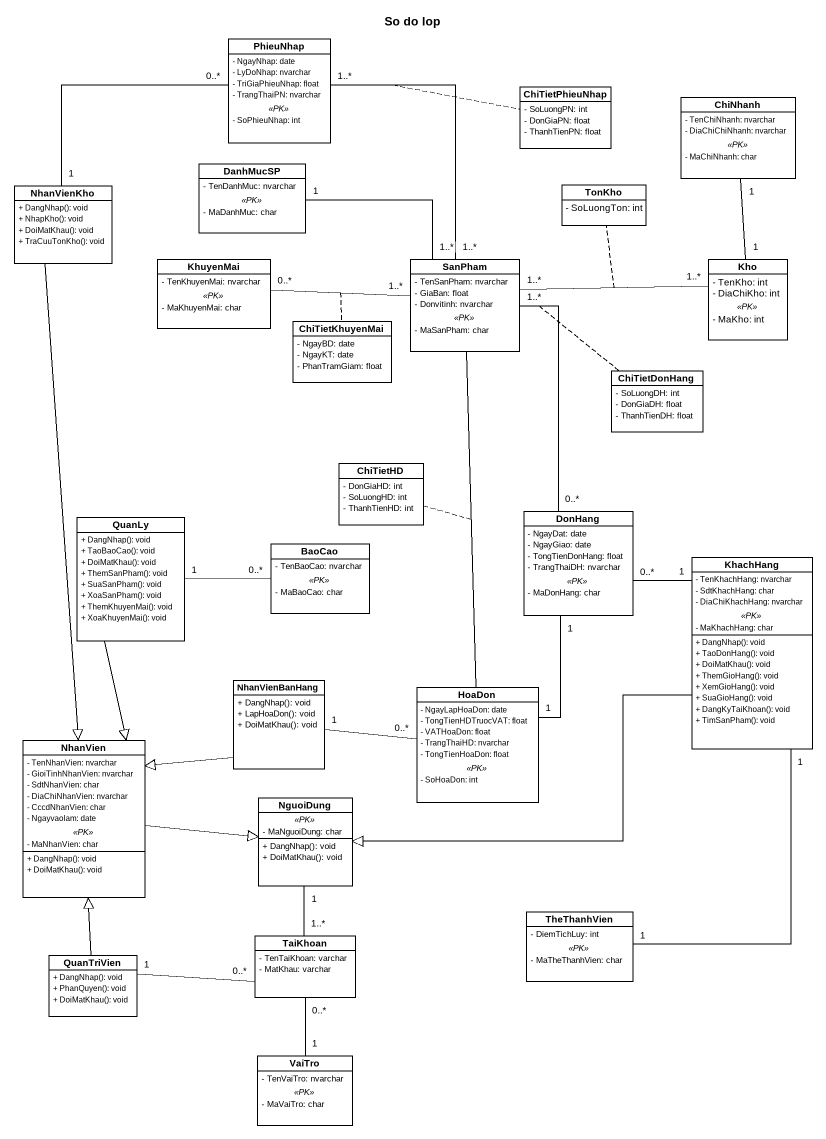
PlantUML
@startuml
title So do lop
hide circle
hide empty members
skinparam classAttributeIconSize 0
class PhieuNhap {
  - NgayNhap: date
  - LyDoNhap: nvarchar
  - TriGiaPhieuNhap: float
  - TrangThaiPN: nvarchar
  .. <<PK>> ..
  - SoPhieuNhap: int
}
class ChiTietPhieuNhap {
  - SoLuongPN: int
  - DonGiaPN: float
  - ThanhTienPN: float
}
class ChiNhanh {
  - TenChiNhanh: nvarchar
  - DiaChiChiNhanh: nvarchar
  .. <<PK>> ..
  - MaChiNhanh: char
}
class DanhMucSP {
  - TenDanhMuc: nvarchar
  .. <<PK>> ..
  - MaDanhMuc: char
}
class NhanVienKho {
  + DangNhap(): void
  + NhapKho(): void
  + DoiMatKhau(): void
  + TraCuuTonKho(): void
}
class TonKho {
  - SoLuongTon: int
}
class KhuyenMai {
  - TenKhuyenMai: nvarchar
  .. <<PK>> ..
  - MaKhuyenMai: char
}
class SanPham {
  - TenSanPham: nvarchar
  - GiaBan: float
  - Donvitinh: nvarchar
  .. <<PK>> ..
  - MaSanPham: char
}
class Kho {
  - TenKho: int
  - DiaChiKho: int
  .. <<PK>> ..
  - MaKho: int
}
class ChiTietKhuyenMai {
  - NgayBD: date
  - NgayKT: date
  - PhanTramGiam: float
}
class ChiTietDonHang {
  - SoLuongDH: int
  - DonGiaDH: float
  - ThanhTienDH: float
}
class ChiTietHD {
  - DonGiaHD: int
  - SoLuongHD: int
  - ThanhTienHD: int
}
class QuanLy {
  + DangNhap(): void
  + TaoBaoCao(): void
  + DoiMatKhau(): void
  + ThemSanPham(): void
  + SuaSanPham(): void
  + XoaSanPham(): void
  + ThemKhuyenMai(): void
  + XoaKhuyenMai(): void
}
class DonHang {
  - NgayDat: date
  - NgayGiao: date
  - TongTienDonHang: float
  - TrangThaiDH: nvarchar
  .. <<PK>> ..
  - MaDonHang: char
}
class BaoCao {
  - TenBaoCao: nvarchar
  .. <<PK>> ..
  - MaBaoCao: char
}
class KhachHang {
  - TenKhachHang: nvarchar
  - SdtKhachHang: char
  - DiaChiKhachHang: nvarchar
  .. <<PK>> ..
  - MaKhachHang: char
  --
  + DangNhap(): void
  + TaoDonHang(): void
  + DoiMatKhau(): void
  + ThemGioHang(): void
  + XemGioHang(): void
  + SuaGioHang(): void
  + DangKyTaiKhoan(): void
  + TimSanPham(): void
}
class NhanVienBanHang {
  + DangNhap(): void
  + LapHoaDon(): void
  + DoiMatKhau(): void
}
class HoaDon {
  - NgayLapHoaDon: date
  - TongTienHDTruocVAT: float
  - VATHoaDon: float
  - TrangThaiHD: nvarchar
  - TongTienHoaDon: float
  .. <<PK>> ..
  - SoHoaDon: int
}
class NhanVien {
  - TenNhanVien: nvarchar
  - GioiTinhNhanVien: nvarchar
  - SdtNhanVien: char
  - DiaChiNhanVien: nvarchar
  - CccdNhanVien: char
  - Ngayvaolam: date
  .. <<PK>> ..
  - MaNhanVien: char
  --
  + DangNhap(): void
  + DoiMatKhau(): void
}
class NguoiDung {
  .. <<PK>> ..
  - MaNguoiDung: char
  --
  + DangNhap(): void
  + DoiMatKhau(): void
}
class TheThanhVien {
  - DiemTichLuy: int
  .. <<PK>> ..
  - MaTheThanhVien: char
}
class QuanTriVien {
  + DangNhap(): void
  + PhanQuyen(): void
  + DoiMatKhau(): void
}
class TaiKhoan {
  - TenTaiKhoan: varchar
  - MatKhau: varchar
}
class VaiTro {
  - TenVaiTro: nvarchar
  .. <<PK>> ..
  - MaVaiTro: char
}
PhieuNhap "1..*" -- "1..*" SanPham
(PhieuNhap, SanPham) .. ChiTietPhieuNhap
DanhMucSP "1" -right- "1..*" SanPham
NhanVienKho "1" -up- "0..*" PhieuNhap
NhanVienKho --|> NhanVien
KhuyenMai "0..*" -right- "1..*" SanPham
(KhuyenMai, SanPham) .. ChiTietKhuyenMai
SanPham "1..*" -right- "1..*" Kho
(SanPham, Kho) .. TonKho
SanPham "1..*" -- "0..*" DonHang
(SanPham, DonHang) .. ChiTietDonHang
SanPham -- HoaDon
(SanPham, HoaDon) .. ChiTietHD
Kho "1" -up- "1" ChiNhanh
QuanLy --|> NhanVien
BaoCao "0..*" -left- "1" QuanLy
KhachHang "1" -left- "0..*" DonHang
KhachHang -left-|> NguoiDung
KhachHang "1" -- "1" TheThanhVien
NhanVienBanHang "1" -right- "0..*" HoaDon
NhanVienBanHang -left-|> NhanVien
HoaDon "1" -up- "1" DonHang
NhanVien -right-|> NguoiDung
QuanTriVien -up-|> NhanVien
QuanTriVien "1" -right- "0..*" TaiKhoan
TaiKhoan "1..*" -up- "1" NguoiDung
TaiKhoan "0..*" -- "1" VaiTro
@enduml
